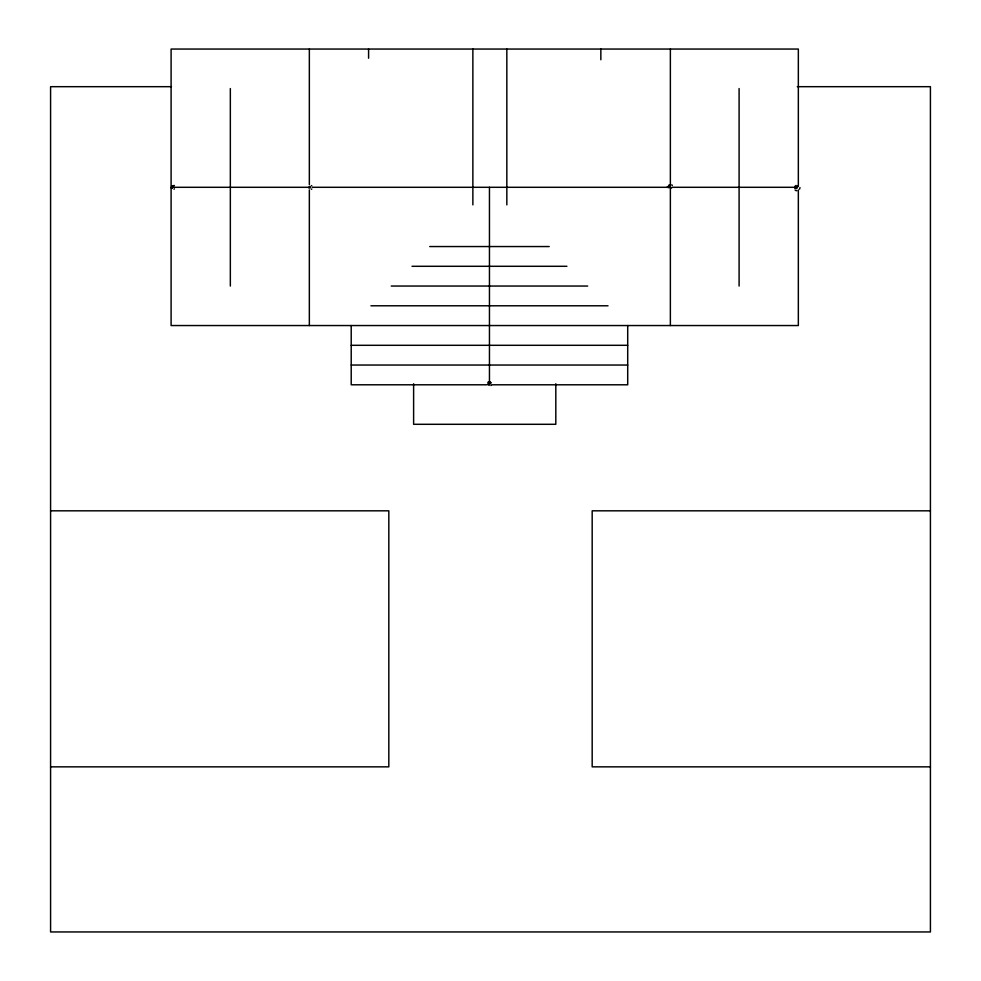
<?xml version="1.0" encoding="UTF-8"?>
<svg xmlns="http://www.w3.org/2000/svg" width="981" height="981" viewBox="0 0 981 981"><rect width="100%" height="100%" fill="white"/><g stroke="black" fill="none" stroke-linecap="round" stroke-linejoin="round"><path stroke-width="1.47" d="M173.306 187.408C173.502 186.059 171.516 186.096 171.123 187.028C171.675 192.055 174.532 181.093 172.239 188.156M799.981 187.579L799.552 189.161M489.078 384.932C491.935 379.892 485.902 387.728 488.403 383.166C489.826 382.271 490.402 385.263 488.734 384.859M796.511 188.499C801.526 181.804 791.115 193.208 796.339 186.635M309.788 186.513C305.606 188.953 313.601 188.094 309.297 186.611M669.091 186.12C664.91 188.56 672.905 187.702 668.601 186.218M171.454 86.684L50.583 86.684L50.583 931.95L930.417 931.95L930.417 86.684L797.295 86.684M172.607 187.297L307.826 187.297M312.375 187.297L667.325 187.297M672.243 187.297L793.788 187.297M429.727 246.55L549.201 246.55M412.02 266.292L566.908 266.292M391.247 286.047L587.68 286.047M370.928 305.79L607.999 305.79M351.21 345.3L627.705 345.3M351.21 365.042L627.705 365.042M486.858 384.797L351.21 384.797L351.21 325.545M492.07 384.797L627.705 384.797L627.705 325.545M50.583 510.819L388.819 510.819L388.819 766.848L50.583 766.848M930.417 510.819L592.181 510.819L592.181 766.848L930.417 766.848M796.817 190.743L795.235 190.314M796.18 188.438L797.197 187.212M795.849 186.733L797.099 186.991M671.813 184.82L672.316 185.483M798.338 185.998L798.338 49.05L171.099 49.05L171.099 185.998M798.338 189.897L798.338 325.545L171.099 325.545L171.099 187.297M739.098 88.548L739.098 286.047M670.366 49.05L670.366 325.545M600.85 49.05L600.85 59.743M555.81 383.755L555.81 424.295L413.614 424.295L413.614 383.755M506.834 49.05L506.834 204.87M489.458 187.297L489.458 383.277M472.867 49.05L472.867 204.87M368.586 49.05L368.586 58.21M309.346 49.05L309.346 184.698M309.346 189.897L309.346 325.545M230.339 88.548L230.339 286.047M174.422 188.843A2.183 2.183 0 0 1 173.968 189.186M173.968 185.409A2.183 2.183 0 0 1 174.422 185.752M671.678 187.629A2.183 2.183 0 0 1 671.458 188.144M667.399 187.064A2.183 2.183 0 0 1 667.472 186.5M669.005 184.955A2.183 2.183 0 0 1 670.133 184.955M311.811 189.002A2.183 2.183 0 0 1 311.357 189.345M311.357 185.568A2.183 2.183 0 0 1 311.811 185.912M491.26 385.104A2.183 2.183 0 0 1 490.917 385.545M487.839 382.467A2.183 2.183 0 0 1 488.808 381.903M489.936 381.903A2.183 2.183 0 0 1 490.463 382.124M490.917 382.467A2.183 2.183 0 0 1 491.26 382.921M794.708 187.015A2.183 2.183 0 0 1 794.929 186.488M795.272 186.047A2.183 2.183 0 0 1 796.253 185.483M797.909 185.691A2.183 2.183 0 0 1 798.362 186.047"/></g></svg>
